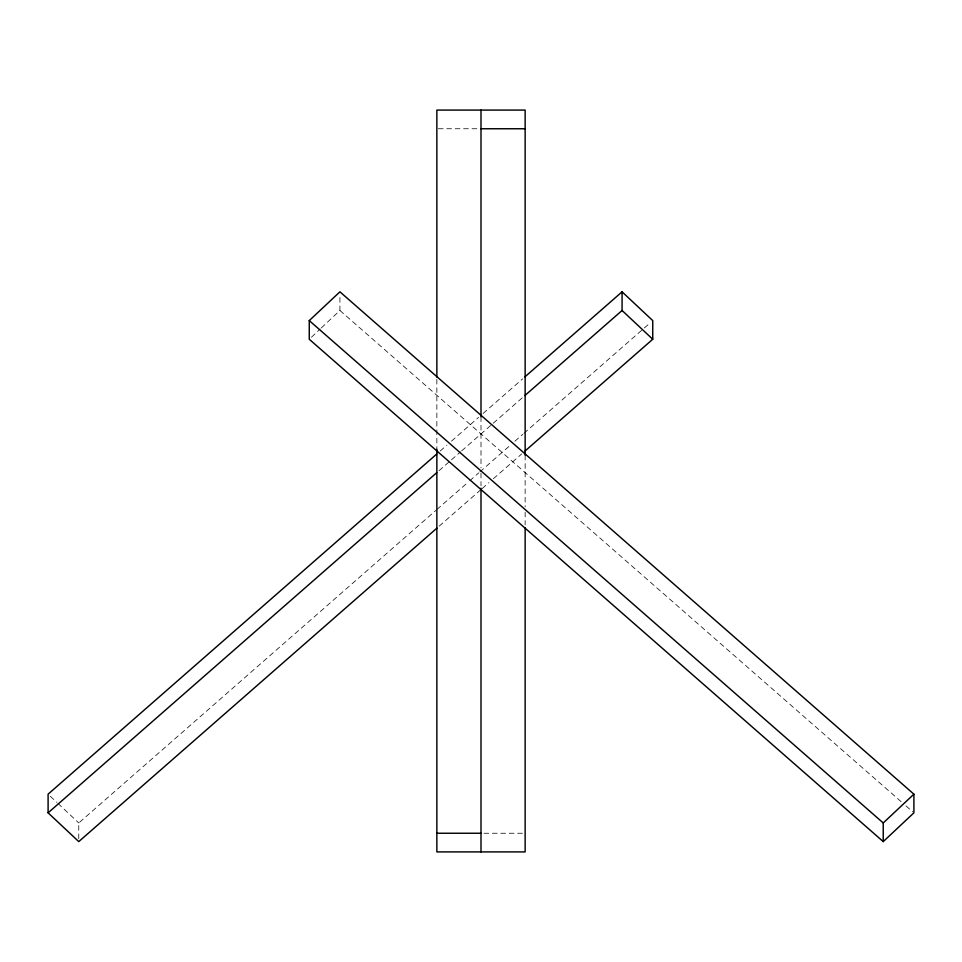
<?xml version="1.0" encoding="UTF-8"?>
<svg xmlns="http://www.w3.org/2000/svg" width="962" height="962" viewBox="0 0 962 962"><rect width="100%" height="100%" fill="white"/><g stroke="black" fill="none" stroke-linecap="round" stroke-linejoin="round"><path stroke-width="0.72" stroke-dasharray="4.81 3.61" d="M311.46 337.205L320.214 328.98M321.308 327.946L339.923 310.485L339.923 294.697M440.163 451.034L446.945 445.105M451.467 441.149L478.583 417.412M483.104 413.456L522.643 378.848M439.033 470.683L450.336 460.786M451.467 459.8L460.497 451.887M461.628 450.901L492.135 424.206M493.265 423.208L522.643 397.498M78.764 838.732L78.764 822.955L435.798 510.461M436.928 509.475L468.566 481.794M469.697 480.796L478.739 472.883M479.87 471.897L510.377 445.202M514.886 441.245L522.799 434.319M523.929 433.333L650.48 322.583M439.189 526.154L481 489.562M482.13 488.576L488.9 482.647M493.422 478.691L521.669 453.968M438.335 128.752L478.054 128.752M483.946 833.248L523.665 833.248M339.923 310.485L901.466 801.947M905.988 805.903L912.77 811.844M50.289 796.223L56.866 802.392M57.96 803.426L78.764 822.955M525.144 455.17L525.144 506.83M525.144 512.181L525.144 524.831M481 416.811L481 467.821M481 473.172L481 485.822M436.856 379.305L436.856 449.17"/><path stroke-width="1.44" d="M309.259 320.599L339.923 291.823L913.9 794.167L913.9 812.83L883.236 841.606L309.259 339.261L309.259 320.599L883.236 822.955L883.236 841.606M883.236 822.955L913.9 794.167M436.772 454.004L48.1 794.167L48.1 812.83L78.764 841.606L436.928 528.126M524.903 376.863L622.077 291.823L652.741 320.599L652.741 339.261L525.06 450.998M48.1 812.83L436.772 472.655M524.903 395.526L622.077 310.485L622.077 291.823M481 128.752L525.144 128.752M436.856 833.248L481 833.248M622.077 310.485L652.741 339.261M525.144 455.17L525.144 110.089L436.856 110.089L436.856 377.152M525.144 527.837L525.144 851.911L436.856 851.911L436.856 449.17M481 110.089L481 416.811M481 488.179L481 851.911"/></g></svg>
